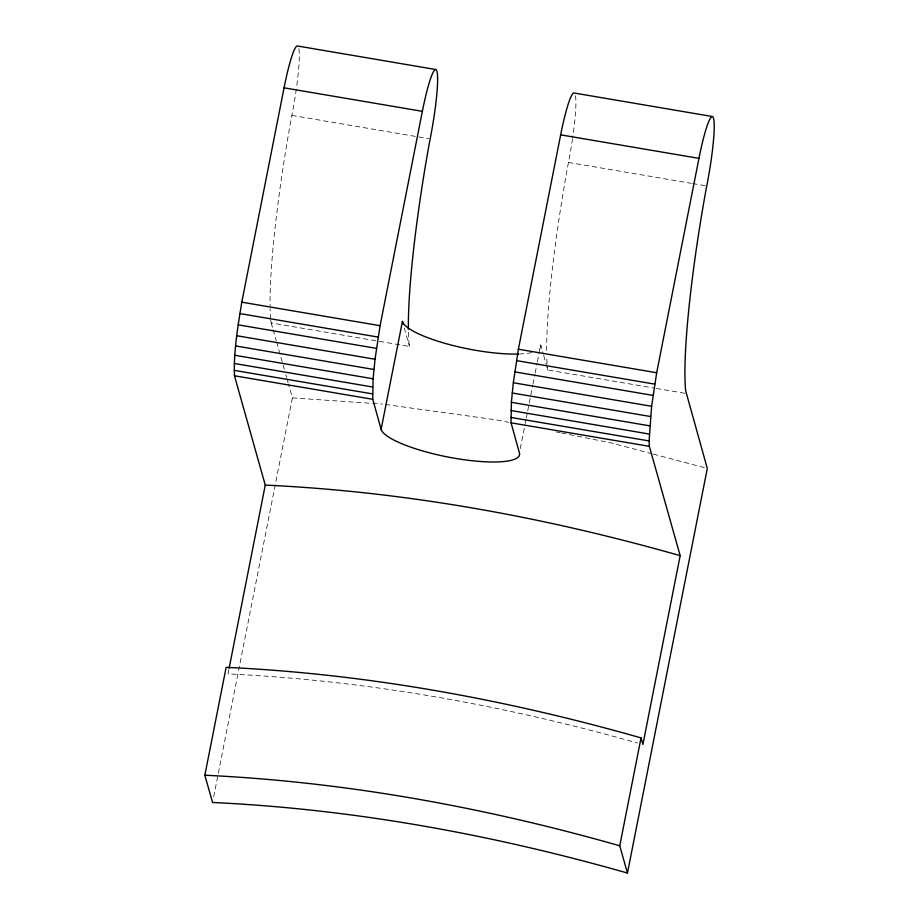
<?xml version="1.0" encoding="UTF-8"?>
<svg xmlns="http://www.w3.org/2000/svg" width="919" height="919" viewBox="0 0 919 919"><rect width="100%" height="100%" fill="white"/><g stroke="black" fill="none" stroke-linecap="round" stroke-linejoin="round"><path stroke-width="0.69" stroke-dasharray="4.59 3.45" d="M296.309 89.132A56.438 6.318 -80.3 0 1 291.863 115.38L290.289 123.812A199.653 22.366 -80.3 0 0 270.083 305.659M572.526 138.758A56.473 6.33 -80.3 0 1 568.459 162.422L566.885 170.854A199.653 22.366 -80.3 0 0 546.69 352.701M228.831 669.71L228.004 673.914C366.589 680.462 503.991 705.137 637.361 743M213.667 796.865L292.403 397.893L288.543 384.257M520.257 448.656L524.956 424.831M525.231 423.429L526.059 419.236M526.334 417.835L527.449 412.229M527.724 410.827L532.698 385.601M532.974 384.199L534.904 374.389M535.18 372.988L537.121 363.189M537.397 361.787L540.717 344.97L543.324 354.183M292.403 397.893L382.591 404.096M385.429 404.486L496.076 419.822L508.609 422.338M291.863 115.38L428.748 138.666M568.459 162.422L691.237 183.306M692.65 183.547L705.344 185.707M270.749 320.088L271.197 322.937L409.495 346.463L409.047 343.614A199.653 22.366 -80.3 0 1 408.404 330.656M543.692 355.504L547.793 369.989L655.052 388.22M656.453 388.461L686.091 393.504M555.972 431.861L560.142 432.7M561.543 432.975L611.686 443.061L651.87 453.733M653.26 454.101L707.297 468.449M404.28 328.026L409.495 346.463M271.197 322.937L272.736 328.393M273.127 329.76L276.205 340.662M276.596 342.017L284.304 369.277M285.843 374.722L286.625 377.445M287.004 378.812L288.164 382.901M547.345 367.141L547.793 369.989M270.645 318.962A199.653 22.366 -80.3 0 1 270.14 308.589M540.717 344.97A70.591 16.071 11.2 0 1 537.868 350.357M531.779 352.563A70.591 16.071 11.2 0 1 520.2 353.953M298.836 48.696A56.438 6.318 -80.3 0 1 296.653 86.57M547.069 363.614A199.653 22.366 -80.3 0 1 546.736 355.63M575.432 95.702A56.473 6.33 -80.3 0 1 572.721 137.448"/><path stroke-width="1.38" d="M229.107 668.32L265.258 485.094L234.46 375.779C233.541 351.058 237.895 326.498 241.789 302.179L284.063 87.822A56.438 6.318 -80.3 0 1 297.228 45.95L435.526 69.476M712.133 116.483L573.835 92.957A56.473 6.33 -80.3 0 0 560.659 134.852L518.385 349.22L513.33 382.763L511.389 402.315L511.056 422.82L519.419 452.86A70.591 16.071 11.2 0 1 455.146 458.34A70.591 16.071 11.2 0 1 381.121 429.334L372.758 399.305L373.091 378.789L375.032 359.249L380.087 325.694L422.361 111.337A56.438 6.318 -80.3 0 1 436.904 71.2A56.438 6.318 -80.3 0 1 430.161 138.907L428.587 147.327A199.653 22.366 -80.3 0 0 408.381 329.186M649.113 440.936L651.628 406.29L656.683 372.735L698.957 158.367A56.473 6.33 -80.3 0 1 713.5 118.206A56.473 6.33 -80.3 0 1 706.757 185.948L705.183 194.368A199.653 22.366 -80.3 0 0 685.643 390.655L707.297 468.449L627.459 873.05C492.297 834.532 353.08 809.053 212.565 802.482L204.845 775.234L226.143 667.343C366.658 673.903 505.875 699.382 641.037 737.9L642.898 744.47L680.163 555.662L649.354 446.347L649.113 440.936L510.815 417.41M381.121 429.334L402.419 321.443A70.591 16.071 11.2 0 0 446.197 343.706A70.591 16.071 11.2 0 0 518.879 353.999M627.459 873.05L619.751 845.79L641.037 737.9M265.258 485.094C405.773 491.665 544.99 517.144 680.163 555.662M204.845 775.234C345.372 781.805 484.589 807.273 619.751 845.79M284.063 87.822L422.361 111.337M560.659 134.852L698.957 158.367M241.789 302.179L380.087 325.694M518.385 349.22L656.683 372.735M239.87 313.574L378.168 337.089M516.467 360.616L654.765 384.142M238.17 324.844L376.468 348.37M514.766 371.885L653.064 395.411M236.734 335.722L375.032 359.249M513.33 382.763L651.628 406.29M235.597 345.946L373.895 369.472M512.205 392.987L650.503 416.514M234.793 355.274L373.091 378.789M511.389 402.315L649.687 425.842M234.322 363.476L372.62 387.002M510.918 410.517L649.216 434.044M234.207 370.368L372.517 393.895M234.46 375.779L372.758 399.305M511.056 422.82L649.354 446.347M402.419 321.443L403.165 324.074"/></g></svg>
